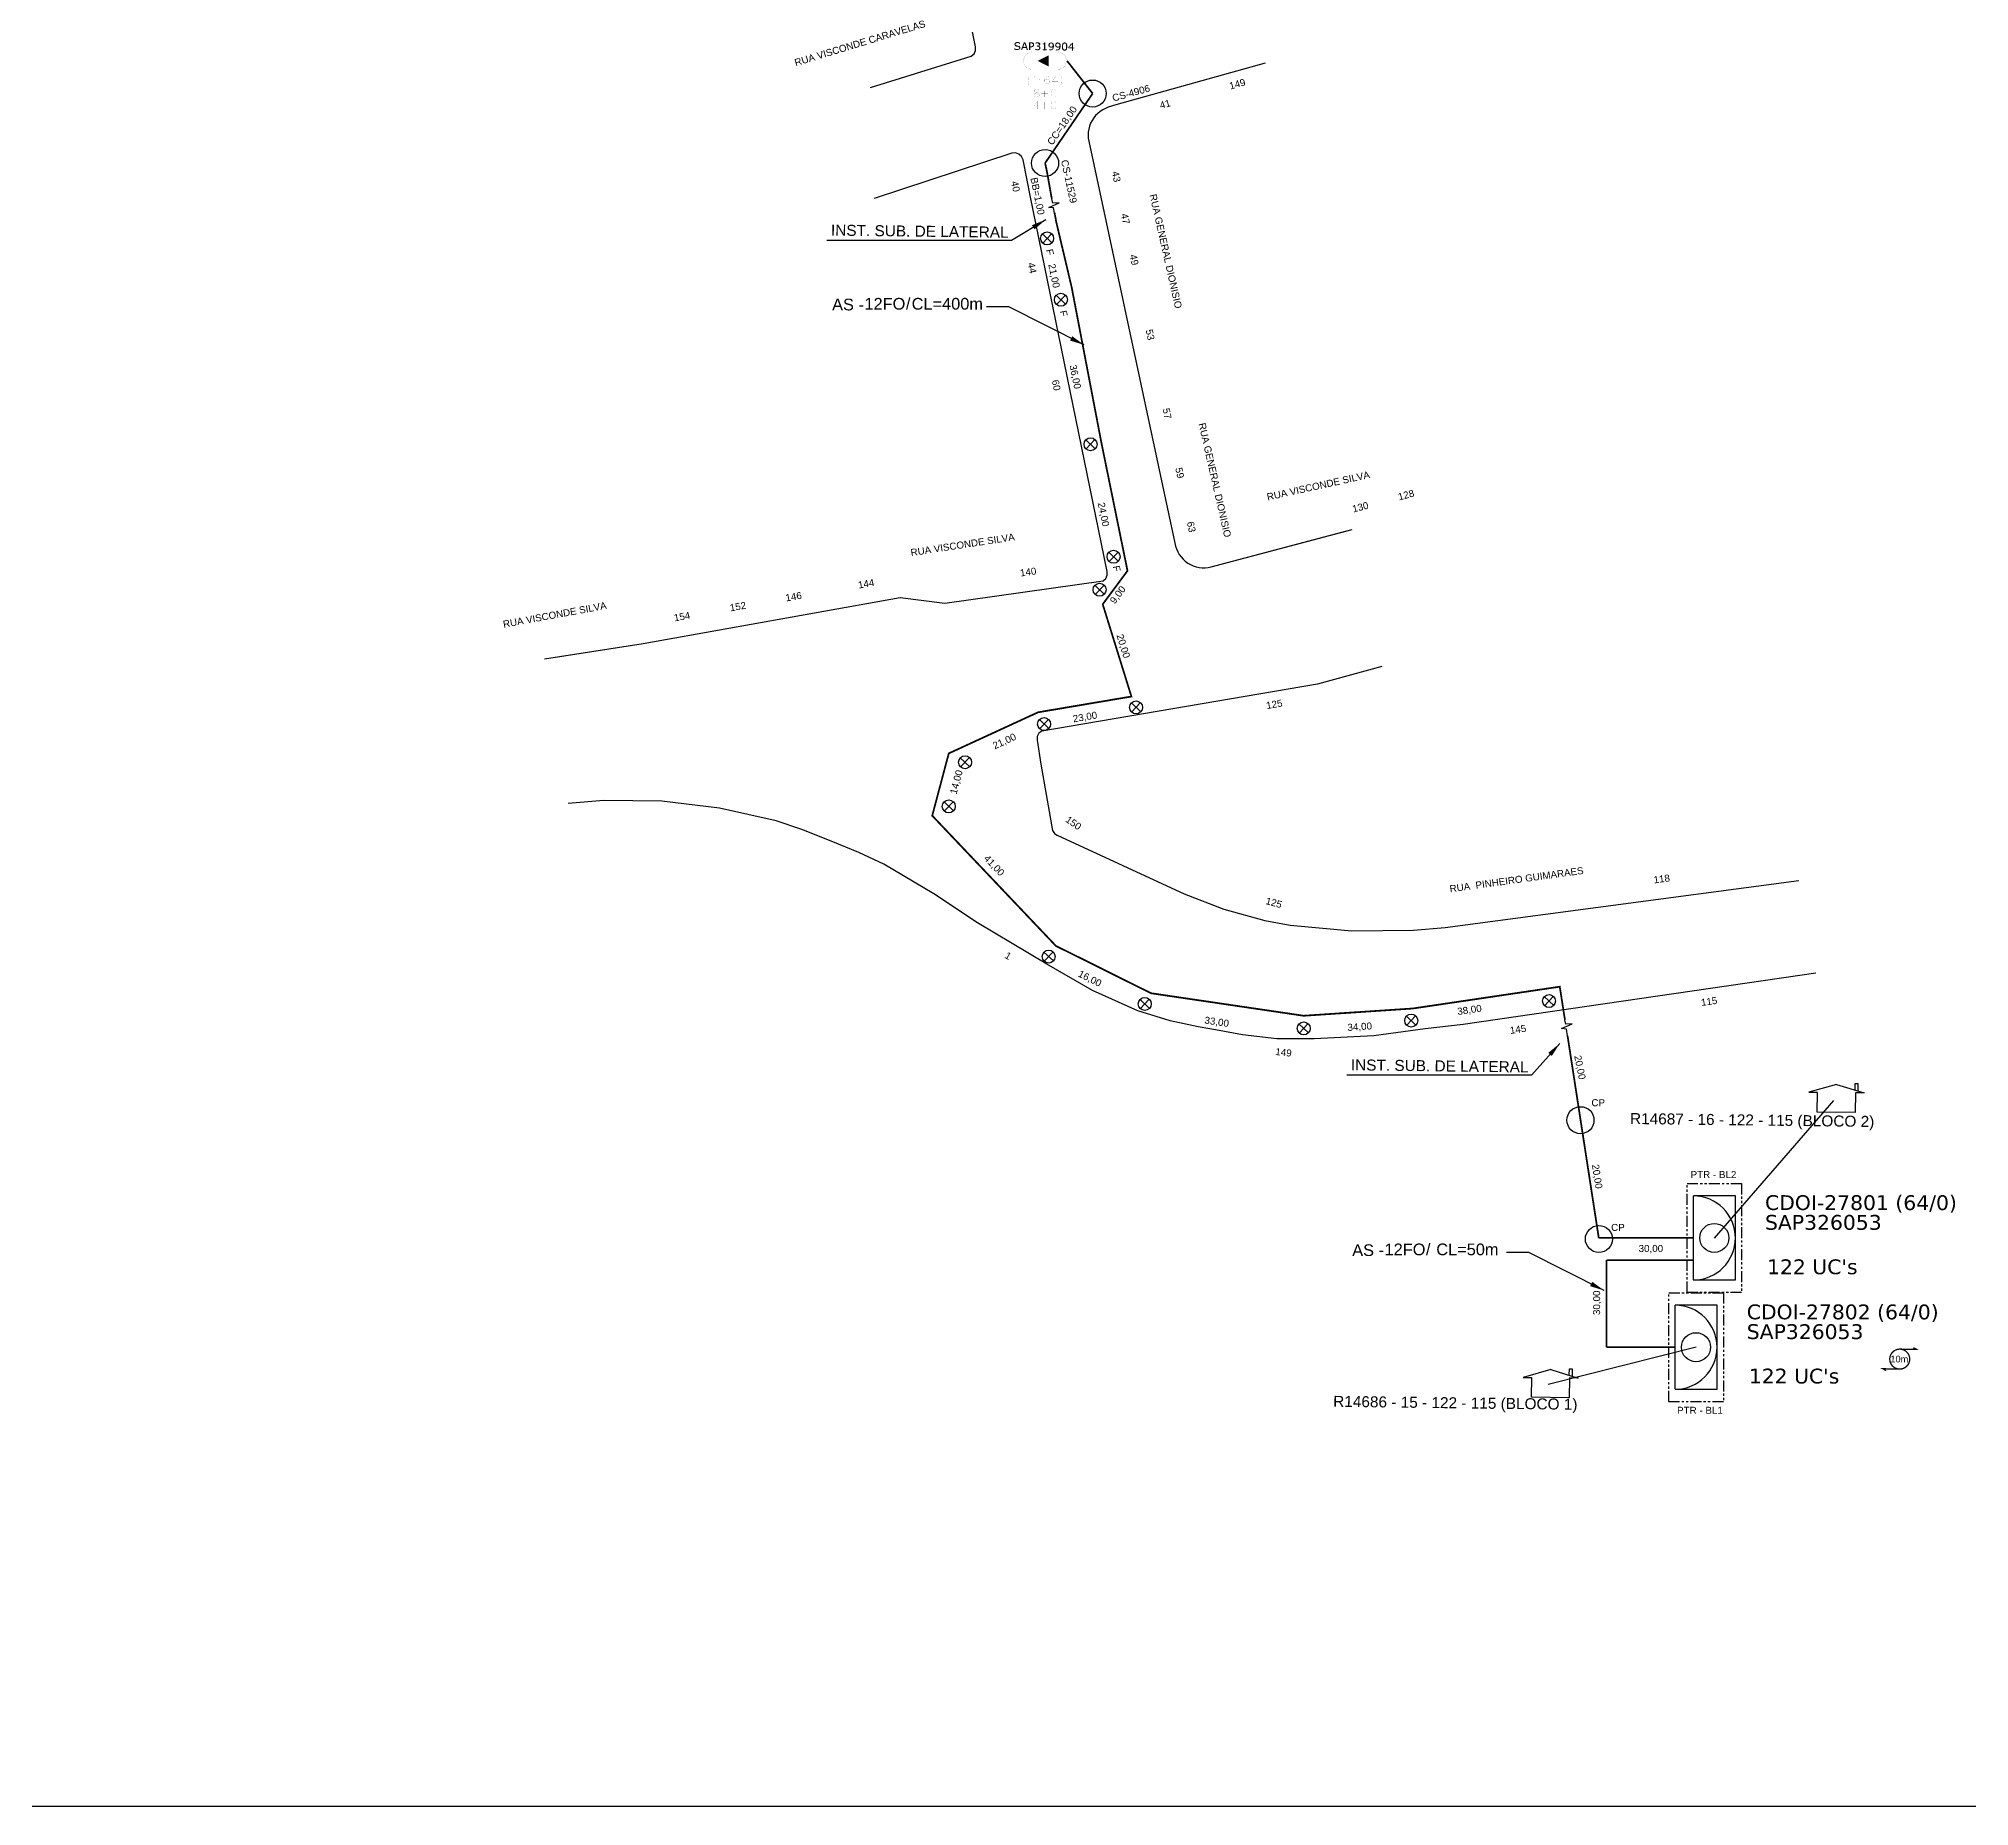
# Model space of a CAD drawing. Header units: millimetres. Extents: x 688550 to 690417, y 7458888 to 7459543.
# Drawn here: x 689909.1 to 690239.3, y 7458888 to 7459190.4 of the extents above; entities that cross this region are included whole.
import ezdxf
from ezdxf.enums import TextEntityAlignment as Align

# ---------------------------------------------------------------- set-up
doc = ezdxf.new("R2010")
doc.units = ezdxf.units.MM
doc.header["$LTSCALE"] = 3
doc.header["$MEASUREMENT"] = 0
doc.linetypes.add('DASHED', pattern=[0.75, 0.5, -0.25])
doc.linetypes.add('PHANTOM2', pattern=[1.25, 0.625, -0.125, 0.125, -0.125, 0.125, -0.125])
for name, color, linetype in [('ALINHAMENTO PREDIAL', 120, 'Continuous'), ('CAIXAS SUB.', 7, 'Continuous'), ('CDO_INTERIOR', 1, 'Continuous'), ('H', 7, 'Continuous'), ('label_cabos', 7, 'Continuous'), ('LAYOUT', 7, 'Continuous'), ('linha de chamada', 5, 'Continuous'), ('METRAGEM', 7, 'Continuous'), ('NOME LOGRADOURO', 252, 'Continuous'), ('NUMERAÇÃO', 7, 'Continuous'), ('P', 7, 'Continuous'), ('SURVEYS', 7, 'Continuous'), ('SURVEYS_LEGENDAS', 7, 'Continuous')]:
    doc.layers.add(name, color=color, linetype=linetype)
doc.styles.add('ARIAL', font='arial.ttf')
doc.styles.add('siredit', font='verdana.ttf')
doc.styles.get("Standard").update_dxf_attribs({"font": 'arial.ttf'})
doc.styles.add('Style-font000', font='font000.shx')
doc.linetypes.add('FENCELINE1', pattern='A,0.25,-0.1,[133,ltypeshp.shx,S=0.1,R=0,X=-0.1,Y=0],-0.1,1', length=1.45)
doc.dimstyles.new('ISO-25', dxfattribs={"dimtxt": 2.5, "dimasz": 2.5, "dimexe": 1.25, "dimexo": 0.625, "dimtad": 1, "dimtxsty": 'Standard', "dimcen": 2.5, "dimadec": 0, "dimazin": 0, "dimtfac": 1, "dimtmove": 0, "dimatfit": 3, "dimfxl": 0, "dimarcsym": 0})

# ---------------------------------------------------------------- blocks, each defined once
blk = doc.blocks.new('LVLV')
for p, q in [((0, 0.0000254), (-0.0000251, 0.000018)), ((-0.0000251, 0.000018), (-0.0000173, 0.000018)), ((-0.0000172, 0), (-0.0000172, 0.0000179)), ((0, 0.0000254), (0.0000251, 0.000018)), ((0.0000169, 0.0000264), (0.0000195, 0.0000264)), ((0.0000169, 0.0000205), (0.0000169, 0.0000264)), ((0.0000251, 0.000018), (0.0000172, 0.000018)), ((0.0000172, 0.000018), (0.0000172, 0)), ((0.0000195, 0.0000264), (0.0000195, 0.0000198)), ((0.0000172, 0), (-0.0000172, 0))]:
    blk.add_line(p, q)
blk = doc.blocks.new('CDO_INTERIOR')
at = {"layer": 'CDO_INTERIOR'}
for p, q in [((4.25, 4.25), (0, 4.25)), ((4.25, -4.25), (4.25, 4.25)), ((0, -4.25), (4.25, -4.25))]:
    blk.add_line(p, q, dxfattribs=at)
blk.add_lwpolyline([(0, -4.25), (0, 4.25)], dxfattribs=at)
blk.add_circle((2.12, 0), 1.47, dxfattribs=at)
blk.add_arc((0, 0), 4.25, 269.9724, 89.9724, dxfattribs=at)
at = {"layer": 'CDO_INTERIOR', "flags": 1}
for tag, height, style, p in [('ID', 1.5, 'siredit', (0.01, 13.99)), ('FIBRAS_FUSIONADAS', 1.5, 'Style-font000', (0, 9.49)), ('FIBRAS_RESERVA', 1.5, 'Style-font000', (0, 6.99)), ('COORY', 1, 'siredit', (0, 0)), ('COORX', 1, 'siredit', (0, 0)), ('RUA', 1.3, 'siredit', (27.61, -10.84)), ('NUMERO_PORTO', 1.3, 'siredit', (27.61, -12.84)), ('ID_SURVEY', 1.3, 'siredit', (27.61, -14.84)), ('HANDLES_DERIVADOS', 1.3, 'siredit', (27.62, -16.83))]:
    blk.add_attdef(tag, text='', height=height, rotation=359.9724, dxfattribs=dict(at, style=style)).set_placement(p, align=Align.MIDDLE_LEFT)
at = {"layer": 'CDO_INTERIOR', "style": 'siredit'}
for tag, height, p in [('CDO', 1.5, (7.25, 3.58)), ('SPLITER_32_1', 1.3, (27.46, 3.57)), ('TIPO_CDO', 1.5, (7.25, 1.58)), ('SPLITER_32_2', 1.3, (27.46, 1.57)), ('NºRAISER', 1, (7.25, -0.42)), ('SPLITER_32_3', 1.3, (27.46, -0.43)), ('NºPP', 1, (7.25, -2.42)), ('SPLITER_4/8_1', 1.3, (27.46, -2.43)), ('SPLITER_32_4', 1, (7.25, -4.42)), ('Nº_UCs', 1.5, (7.46, -2.91)), ('SPLITER_4/8_2', 1.3, (27.46, -4.43)), ('SPLITER_4/8_3', 1.3, (27.46, -6.43)), ('SPLITER_4/8_4', 1.3, (27.46, -8.43))]:
    blk.add_attdef(tag, text='', height=height, rotation=359.9724, dxfattribs=at).set_placement(p, align=Align.MIDDLE_LEFT)
blk = doc.blocks.new('A$C6FB0096B')
at = {"layer": 'LAYOUT', "color": 1, "const_width": 0.2}
blk.add_lwpolyline([(0, 1.51, 1.000012), (0, -1.51, 0.999978)], format="xyb", close=True, dxfattribs=at)
for points in [[(0, 1.51), (2.52, 1.51), (2.02, 1.77)], [(0, -1.51), (-2.52, -1.51), (-2.02, -1.77)]]:
    blk.add_lwpolyline(points, dxfattribs=at)
at = {"layer": 'LAYOUT', "color": 1}
blk.add_text('10m', height=1, dxfattribs=at).set_placement((-0.06, 0), align=Align.MIDDLE_CENTER)
blk = doc.blocks.new('folga')
at = {"layer": 'LAYOUT', "linetype": 'Continuous'}
blk.add_blockref('A$C6FB0096B', (0, 0), dxfattribs=at)

msp = doc.modelspace()

# ---------------------------------------------------------------- hatches: boundary and pattern name
at = {"layer": 'H', "linetype": 'Continuous'}
for color, points in [(7, [(690076.38, 7459188.42), (690076.26, 7459188.45), (690076.14, 7459188.48), (690076.03, 7459188.51), (690075.97, 7459188.54), (690075.97, 7459188.74), (690076.03, 7459188.71), (690076.14, 7459188.65), (690076.29, 7459188.59), (690076.41, 7459188.57), (690076.53, 7459188.57), (690076.68, 7459188.59), (690076.77, 7459188.65), (690076.8, 7459188.74), (690076.8, 7459188.83), (690076.8, 7459188.89), (690076.68, 7459188.98), (690076.53, 7459189.01), (690076.38, 7459189.04), (690076.23, 7459189.07), (690076.11, 7459189.13), (690076.03, 7459189.22), (690076, 7459189.34), (690076, 7459189.48), (690076.06, 7459189.63), (690076.14, 7459189.69), (690076.2, 7459189.72), (690076.38, 7459189.78), (690076.56, 7459189.78), (690076.68, 7459189.75), (690076.8, 7459189.75), (690076.88, 7459189.72), (690076.94, 7459189.48), (690076.8, 7459189.57), (690076.68, 7459189.6), (690076.53, 7459189.63), (690076.47, 7459189.63), (690076.41, 7459189.63), (690076.29, 7459189.6), (690076.2, 7459189.54), (690076.17, 7459189.48), (690076.17, 7459189.4), (690076.2, 7459189.31), (690076.29, 7459189.25), (690076.47, 7459189.19), (690076.65, 7459189.16), (690076.77, 7459189.13), (690076.88, 7459189.07), (690076.94, 7459189.01), (690076.97, 7459188.89), (690076.97, 7459188.77), (690076.97, 7459188.71), (690076.88, 7459188.57), (690076.74, 7459188.48), (690076.53, 7459188.42), (690076.38, 7459188.42)]), (7, [(690078.1, 7459188.42), (690077.98, 7459188.8), (690077.92, 7459188.95), (690077.71, 7459189.6), (690077.48, 7459188.95), (690077.92, 7459188.95), (690077.98, 7459188.8), (690077.42, 7459188.8), (690077.27, 7459188.45), (690077.12, 7459188.45), (690077.6, 7459189.75), (690077.83, 7459189.75), (690078.31, 7459188.42), (690078.1, 7459188.42)]), (7, [(690078.49, 7459188.42), (690078.52, 7459189.75), (690078.87, 7459189.75), (690079.02, 7459189.72), (690079.2, 7459189.66), (690079.29, 7459189.57), (690079.34, 7459189.4), (690079.34, 7459189.34), (690079.34, 7459189.22), (690079.32, 7459189.13), (690079.26, 7459189.07), (690079.2, 7459189.01), (690079.11, 7459188.95), (690078.9, 7459188.92), (690078.84, 7459188.92), (690078.66, 7459188.92), (690078.66, 7459189.07), (690078.81, 7459189.07), (690078.96, 7459189.07), (690079.08, 7459189.13), (690079.17, 7459189.42), (690078.9, 7459189.6), (690078.66, 7459189.6), (690078.66, 7459189.07), (690078.66, 7459188.92), (690078.66, 7459188.42), (690078.49, 7459188.42)]), (7, [(690079.88, 7459188.39), (690079.79, 7459188.42), (690079.67, 7459188.42), (690079.58, 7459188.45), (690079.55, 7459188.65), (690079.7, 7459188.59), (690079.88, 7459188.54), (690079.97, 7459188.54), (690080.03, 7459188.54), (690080.15, 7459188.59), (690080.23, 7459188.77), (690080.23, 7459188.86), (690080.23, 7459188.89), (690080.03, 7459189.04), (690079.97, 7459189.04), (690079.85, 7459189.04), (690079.85, 7459189.19), (690080, 7459189.19), (690080.08, 7459189.22), (690080.2, 7459189.37), (690079.94, 7459189.6), (690079.85, 7459189.6), (690079.64, 7459189.51), (690079.61, 7459189.66), (690079.7, 7459189.72), (690079.91, 7459189.75), (690080.03, 7459189.75), (690080.08, 7459189.75), (690080.23, 7459189.69), (690080.35, 7459189.6), (690080.38, 7459189.48), (690080.38, 7459189.37), (690080.35, 7459189.28), (690080.17, 7459189.16), (690080.41, 7459188.92), (690080.41, 7459188.83), (690080.41, 7459188.74), (690080.38, 7459188.68), (690080.32, 7459188.54), (690080.17, 7459188.42), (690080, 7459188.39), (690079.88, 7459188.39)]), (7, [(690081.51, 7459188.39), (690080.8, 7459188.42), (690080.8, 7459188.54), (690081.06, 7459188.54), (690081.06, 7459189.42), (690080.8, 7459189.42), (690080.8, 7459189.54), (690080.89, 7459189.54), (690081.24, 7459189.72), (690081.24, 7459188.54), (690081.51, 7459188.54), (690081.51, 7459188.39)]), (7, [(690082.07, 7459188.36), (690081.92, 7459188.57), (690082.22, 7459188.54), (690082.37, 7459188.57), (690082.43, 7459188.62), (690082.46, 7459188.68), (690082.52, 7459188.86), (690082.54, 7459188.95), (690082.52, 7459189.07), (690082.54, 7459189.22), (690082.54, 7459189.34), (690082.46, 7459189.48), (690082.43, 7459189.54), (690082.19, 7459189.6), (690082.1, 7459189.54), (690081.98, 7459189.37), (690081.98, 7459189.25), (690081.98, 7459189.19), (690082.04, 7459189.07), (690082.19, 7459189.01), (690082.25, 7459189.01), (690082.31, 7459189.01), (690082.37, 7459189.01), (690082.52, 7459189.07), (690082.54, 7459188.95), (690082.43, 7459188.89), (690082.28, 7459188.86), (690082.19, 7459188.86), (690082.13, 7459188.86), (690081.98, 7459188.92), (690081.86, 7459189.04), (690081.83, 7459189.13), (690081.8, 7459189.22), (690081.8, 7459189.37), (690081.86, 7459189.54), (690081.92, 7459189.6), (690082.01, 7459189.66), (690082.16, 7459189.72), (690082.31, 7459189.72), (690082.4, 7459189.72), (690082.54, 7459189.63), (690082.66, 7459189.48), (690082.72, 7459189.37), (690082.72, 7459189.22), (690082.72, 7459189.04), (690082.69, 7459188.89), (690082.66, 7459188.74), (690082.6, 7459188.62), (690082.52, 7459188.54), (690082.43, 7459188.45), (690082.37, 7459188.42), (690082.31, 7459188.39), (690082.16, 7459188.36), (690082.07, 7459188.36)]), (7, [(690083.23, 7459188.36), (690083.14, 7459188.36), (690083.05, 7459188.54), (690083.35, 7459188.51), (690083.49, 7459188.57), (690083.55, 7459188.62), (690083.61, 7459188.68), (690083.67, 7459188.83), (690083.7, 7459188.95), (690083.64, 7459189.04), (690083.7, 7459189.22), (690083.67, 7459189.34), (690083.64, 7459189.42), (690083.61, 7459189.48), (690083.35, 7459189.57), (690083.23, 7459189.54), (690083.17, 7459189.45), (690083.11, 7459189.34), (690083.11, 7459189.25), (690083.14, 7459189.16), (690083.2, 7459189.07), (690083.26, 7459189.04), (690083.35, 7459189.01), (690083.4, 7459189.01), (690083.46, 7459189.01), (690083.52, 7459189.01), (690083.64, 7459189.04), (690083.7, 7459188.95), (690083.55, 7459188.89), (690083.4, 7459188.86), (690083.35, 7459188.86), (690083.26, 7459188.86), (690083.14, 7459188.92), (690083.02, 7459189.04), (690082.96, 7459189.22), (690082.96, 7459189.37), (690083.02, 7459189.54), (690083.08, 7459189.6), (690083.14, 7459189.66), (690083.32, 7459189.72), (690083.46, 7459189.72), (690083.55, 7459189.72), (690083.61, 7459189.66), (690083.7, 7459189.63), (690083.76, 7459189.57), (690083.82, 7459189.45), (690083.85, 7459189.34), (690083.88, 7459189.19), (690083.88, 7459189.01), (690083.85, 7459188.86), (690083.82, 7459188.8), (690083.82, 7459188.71), (690083.76, 7459188.59), (690083.67, 7459188.51), (690083.55, 7459188.45), (690083.49, 7459188.42), (690083.46, 7459188.39), (690083.32, 7459188.36), (690083.23, 7459188.36)]), (7, [(690084.44, 7459188.33), (690084.26, 7459188.42), (690084.2, 7459188.51), (690084.15, 7459188.59), (690084.12, 7459188.86), (690084.12, 7459189.04), (690084.12, 7459189.19), (690084.18, 7459189.45), (690084.29, 7459189.63), (690084.44, 7459189.72), (690084.56, 7459189.72), (690084.62, 7459189.57), (690084.53, 7459189.57), (690084.44, 7459189.54), (690084.35, 7459189.45), (690084.29, 7459189.31), (690084.29, 7459189.19), (690084.29, 7459189.1), (690084.29, 7459188.83), (690084.32, 7459188.68), (690084.38, 7459188.54), (690084.44, 7459188.51), (690084.53, 7459188.48), (690084.59, 7459188.48), (690084.68, 7459188.51), (690084.77, 7459188.59), (690084.83, 7459188.74), (690084.83, 7459188.83), (690084.83, 7459188.95), (690084.83, 7459189.01), (690084.83, 7459189.1), (690084.83, 7459189.22), (690084.83, 7459189.31), (690084.8, 7459189.4), (690084.74, 7459189.51), (690084.68, 7459189.54), (690084.62, 7459189.57), (690084.56, 7459189.72), (690084.68, 7459189.72), (690084.86, 7459189.63), (690084.92, 7459189.54), (690084.98, 7459189.45), (690085.03, 7459189.19), (690085.03, 7459189.01), (690085, 7459188.86), (690084.94, 7459188.59), (690084.86, 7459188.42), (690084.68, 7459188.33), (690084.44, 7459188.33)]), (256, [(690085.83, 7459188.36), (690085.83, 7459188.71), (690085.21, 7459188.74), (690085.21, 7459188.92), (690085.33, 7459188.86), (690085.83, 7459188.86), (690085.83, 7459189.45), (690085.33, 7459188.86), (690085.21, 7459188.92), (690085.83, 7459189.66), (690086.01, 7459189.66), (690086.01, 7459188.86), (690086.19, 7459188.86), (690086.19, 7459188.71), (690086.01, 7459188.71), (690086.01, 7459188.36), (690085.83, 7459188.36)]), (7, [(690081.83, 7459185.63), (690079.97, 7459186.58), (690081.83, 7459187.53), (690081.83, 7459185.63)])]:
    msp.add_hatch(color=color, dxfattribs=at).paths.add_polyline_path(points)

# ---------------------------------------------------------------- linework, layer by layer
msp.add_lwpolyline([(689490.27, 7459543.25), (690416.91, 7459543.25), (690416.91, 7458888.05), (689490.27, 7458888.05)], close=True)
at = {"color": 7, "linetype": 'FENCELINE1', "const_width": 0.3}
for points in [[(690084.98, 7459186.58), (690089.35, 7459181)], [(690089.35, 7459181), (690081.22, 7459169.1), (690081.22, 7459169.1)], [(690081.54, 7459167.63), (690082.36, 7459163.01)], [(690082.83, 7459160.64), (690083.13, 7459159.02), (690085.76, 7459147.87), (690090.84, 7459121.3), (690095.31, 7459099.37), (690091.07, 7459093.65), (690095.98, 7459077.87), (690080.02, 7459075.17), (690064.75, 7459068.14), (690061.92, 7459057.49), (690083.06, 7459035.22), (690099.34, 7459027.12), (690125.43, 7459023.27), (690144.08, 7459024.51), (690169.22, 7459028.24), (690170.1, 7459022.59)], [(690170.55, 7459019.84), (690175.89, 7458985.27)], [(690192.06, 7458985.27), (690175.89, 7458985.27)]]:
    msp.add_lwpolyline(points, dxfattribs=at)
at = {"color": 1, "linetype": 'FENCELINE1', "const_width": 0.3}
for points in [[(690081.22, 7459169.1), (690081.54, 7459167.63)], [(690192.05, 7458981.48), (690177.23, 7458981.48)], [(690177.23, 7458966.58), (690177.23, 7458981.48)], [(690188.93, 7458966.58), (690177.22, 7458966.58)]]:
    msp.add_lwpolyline(points, dxfattribs=at)
at = {"color": 5}
for points in [[(690082.91, 7459160.27), (690082.68, 7459161.43), (690081.85, 7459161.48), (690083.65, 7459162.33), (690082.52, 7459162.23), (690082.36, 7459163.01)], [(690170.55, 7459019.84), (690170.36, 7459021), (690169.53, 7459021.09), (690171.36, 7459021.88), (690170.23, 7459021.81), (690170.1, 7459022.59)]]:
    msp.add_lwpolyline(points, dxfattribs=at)
at = {"color": 1}
for points in [[(690080.77, 7459156.99), (690082.37, 7459155.46)], [(690082.34, 7459157.03), (690080.81, 7459155.42)], [(690083.12, 7459146.5), (690084.72, 7459144.97)], [(690084.68, 7459146.54), (690083.15, 7459144.93)], [(690088.18, 7459121.77), (690089.79, 7459120.25)], [(690089.75, 7459121.81), (690088.22, 7459120.21)], [(690092.13, 7459102.53), (690093.73, 7459101)], [(690093.7, 7459102.57), (690092.17, 7459100.96)], [(690089.73, 7459096.9), (690091.34, 7459095.37)], [(690091.3, 7459096.94), (690089.77, 7459095.34)], [(690095.97, 7459076.78), (690097.57, 7459075.25)], [(690097.53, 7459076.82), (690096, 7459075.21)], [(690080.24, 7459073.92), (690081.84, 7459072.39)], [(690081.8, 7459073.96), (690080.27, 7459072.35)], [(690066.72, 7459067.4), (690068.33, 7459065.87)], [(690068.29, 7459067.44), (690066.76, 7459065.83)], [(690063.95, 7459059.84), (690065.56, 7459058.31)], [(690065.52, 7459059.88), (690063.99, 7459058.27)], [(690081.02, 7459034.17), (690082.63, 7459032.64)], [(690082.59, 7459034.2), (690081.06, 7459032.6)], [(690097.46, 7459026.05), (690099.06, 7459024.52)], [(690099.02, 7459026.09), (690097.49, 7459024.48)], [(690166.57, 7459026.56), (690168.18, 7459025.03)], [(690168.14, 7459026.6), (690166.61, 7459024.99)], [(690124.63, 7459021.88), (690126.24, 7459020.35)], [(690126.2, 7459021.92), (690124.67, 7459020.31)], [(690143.02, 7459023.21), (690144.62, 7459021.68)], [(690144.58, 7459023.25), (690143.06, 7459021.64)]]:
    msp.add_lwpolyline(points, dxfattribs=at)
for centre in [(690081.57, 7459156.22), (690083.92, 7459145.73), (690088.99, 7459121.01), (690092.93, 7459101.77), (690090.54, 7459096.14), (690096.77, 7459076.01), (690081.04, 7459073.16), (690067.53, 7459066.63), (690064.75, 7459059.08), (690081.83, 7459033.4), (690098.26, 7459025.29), (690167.38, 7459025.79), (690125.44, 7459021.11), (690143.82, 7459022.45)]:
    msp.add_circle(centre, 1.11, dxfattribs=at)
at = {"layer": 'ALINHAMENTO PREDIAL'}
for points in [[(690051.38, 7459182.03), (690068.6, 7459187.37), (690069.07, 7459187.78), (690069.33, 7459188.34), (690069.34, 7459188.97), (690064.37, 7459213.92)], [(690118.86, 7459186.19), (690093.3, 7459179.05), (690092.03, 7459178.64), (690091.54, 7459178.45), (690091.08, 7459178.21), (690090.64, 7459177.93), (690090.23, 7459177.6), (690089.86, 7459177.23), (690089.53, 7459176.82), (690089.25, 7459176.38), (690089.01, 7459175.91), (690088.83, 7459175.42), (690088.69, 7459174.92), (690088.61, 7459174.4), (690088.58, 7459173.88), (690088.61, 7459173.36), (690088.69, 7459172.84)], [(690088.69, 7459172.84), (690103.52, 7459103.6), (690103.68, 7459103.1), (690103.89, 7459102.62), (690104.15, 7459102.17), (690104.46, 7459101.74), (690104.81, 7459101.35), (690105.19, 7459101), (690105.62, 7459100.69), (690106.07, 7459100.43), (690106.55, 7459100.21), (690107.04, 7459100.05), (690107.56, 7459099.94), (690108.08, 7459099.88), (690108.6, 7459099.88), (690109.12, 7459099.94), (690109.63, 7459100.04), (690132.83, 7459106.19)], [(690088.69, 7459172.84), (690103.52, 7459103.6), (690103.68, 7459103.1), (690103.89, 7459102.62), (690104.15, 7459102.17), (690104.46, 7459101.74), (690104.81, 7459101.35), (690105.19, 7459101), (690105.62, 7459100.69), (690106.07, 7459100.43), (690106.55, 7459100.21), (690107.04, 7459100.05), (690107.56, 7459099.94), (690108.08, 7459099.88), (690108.6, 7459099.88), (690109.12, 7459099.94), (690109.63, 7459100.04), (690133.7, 7459106.42)], [(690064.09, 7459093.84), (690091.13, 7459097.66), (690091.6, 7459098.07), (690091.86, 7459098.64), (690091.86, 7459099.26), (690078.74, 7459163.26), (690077.46, 7459169.66), (690077.2, 7459170.23), (690076.73, 7459170.65), (690076.14, 7459170.84), (690075.52, 7459170.77), (690051.98, 7459163.02)], [(689995.63, 7459084.29), (690012.51, 7459086.96), (690056.43, 7459094.8), (690064.09, 7459093.84)], [(689997.52, 7459084.59), (690012.51, 7459086.96), (690056.43, 7459094.8), (690064.09, 7459093.84)], [(690138.82, 7459082.98), (690127.79, 7459079.97), (690080.65, 7459071.97), (690080.17, 7459071.58), (690079.88, 7459071.02), (690079.85, 7459070.4)], [(690079.85, 7459070.4), (690080.48, 7459066.28), (690082.49, 7459054.95), (690082.84, 7459054.44), (690083.26, 7459054.15), (690104.98, 7459044.15), (690111.76, 7459041.5), (690118.77, 7459039.57), (690123.12, 7459038.76), (690133.64, 7459037.77), (690144.21, 7459037.89), (690149.62, 7459038.38), (690210.08, 7459046.42)], [(690213.01, 7459030.57), (690152.72, 7459021.75), (690146.21, 7459021.04), (690137.42, 7459019.83), (690127.24, 7459019.31), (690120.86, 7459019.31), (690115, 7459020), (690110.34, 7459020.87), (690107.41, 7459021.38), (690102.58, 7459022.42), (690097.06, 7459024.14), (690089.3, 7459027.59), (690081.54, 7459032.08), (690069.64, 7459039.15), (690062.2, 7459044.12), (690053.67, 7459049.21), (690049.37, 7459051.2), (690044.64, 7459053.12), (690039.61, 7459055.1), (690035.26, 7459056.58), (690025.57, 7459058.79), (690015.71, 7459059.97), (690005.78, 7459060.11), (689999.65, 7459059.56)]]:
    msp.add_lwpolyline(points, dxfattribs=at)
at = {"layer": 'CAIXAS SUB.', "color": 5}
for centre in [(690089.35, 7459181), (690081.22, 7459169.1), (690172.76, 7459005.41), (690175.91, 7458985.09)]:
    msp.add_circle(centre, 2.31, dxfattribs=at)
at = {"layer": 'label_cabos', "color": 4, "linetype": 'Continuous'}
for p, q in [((690195.65, 7458985.26), (690216.08, 7459008.79)), ((690192.52, 7458966.57), (690167.21, 7458960.23))]:
    msp.add_line(p, q, dxfattribs=at)
at = {"layer": 'label_cabos', "linetype": 'PHANTOM2'}
for points in [[(690190.98, 7458994.6), (690200.31, 7458994.6), (690200.31, 7458975.92), (690190.98, 7458975.92)], [(690187.86, 7458975.91), (690197.19, 7458975.91), (690197.19, 7458957.24), (690187.86, 7458957.24)]]:
    msp.add_lwpolyline(points, close=True, dxfattribs=at)
at = {"layer": 'P', "color": 7, "const_width": 0.0185}
for points in [[(690076.97, 7459188.83), (690076.94, 7459189.01), (690076.77, 7459189.16), (690076.56, 7459189.19), (690076.38, 7459189.22), (690076.23, 7459189.28), (690076.14, 7459189.4), (690076.2, 7459189.54), (690076.41, 7459189.63), (690076.53, 7459189.63), (690076.65, 7459189.63), (690076.77, 7459189.57), (690076.91, 7459189.48), (690076.94, 7459189.69), (690076.8, 7459189.75), (690076.68, 7459189.78), (690076.53, 7459189.78), (690076.35, 7459189.78), (690076.17, 7459189.75), (690076.06, 7459189.63), (690075.97, 7459189.51), (690075.97, 7459189.34), (690076.03, 7459189.25), (690076.11, 7459189.13), (690076.23, 7459189.07), (690076.35, 7459189.04), (690076.47, 7459189.04), (690076.62, 7459189.01), (690076.74, 7459188.92), (690076.8, 7459188.8), (690076.74, 7459188.68), (690076.53, 7459188.59), (690076.38, 7459188.59), (690076.26, 7459188.59), (690076.14, 7459188.65), (690076.03, 7459188.71), (690075.97, 7459188.54), (690076.14, 7459188.48), (690076.38, 7459188.45), (690076.5, 7459188.45), (690076.68, 7459188.48), (690076.8, 7459188.54), (690076.91, 7459188.62), (690076.97, 7459188.8), (690076.97, 7459188.83), (690076.97, 7459188.83)], [(690078.28, 7459188.45), (690077.83, 7459189.75), (690077.6, 7459189.75), (690077.09, 7459188.45), (690077.27, 7459188.45), (690077.42, 7459188.8), (690077.98, 7459188.8), (690078.1, 7459188.45), (690078.28, 7459188.45), (690078.28, 7459188.45)], [(690077.92, 7459188.95), (690077.45, 7459188.95), (690077.69, 7459189.6), (690077.92, 7459188.95), (690077.92, 7459188.95)], [(690079.34, 7459189.34), (690079.32, 7459189.48), (690079.23, 7459189.63), (690079.08, 7459189.72), (690078.9, 7459189.75), (690078.49, 7459189.75), (690078.49, 7459188.45), (690078.66, 7459188.45), (690078.66, 7459188.92), (690078.84, 7459188.92), (690079.02, 7459188.95), (690079.2, 7459189.01), (690079.29, 7459189.16), (690079.34, 7459189.31), (690079.34, 7459189.34), (690079.34, 7459189.34)], [(690079.17, 7459189.34), (690079.14, 7459189.22), (690079.02, 7459189.1), (690078.87, 7459189.07), (690078.66, 7459189.07), (690078.66, 7459189.6), (690078.84, 7459189.6), (690078.99, 7459189.57), (690079.11, 7459189.51), (690079.17, 7459189.37), (690079.17, 7459189.34), (690079.17, 7459189.34)], [(690080.32, 7459189.04), (690080.2, 7459189.13), (690080.26, 7459189.22), (690080.38, 7459189.4), (690080.38, 7459189.54), (690080.29, 7459189.66), (690080.17, 7459189.72), (690080, 7459189.75), (690079.82, 7459189.75), (690079.61, 7459189.69), (690079.58, 7459189.51), (690079.73, 7459189.57), (690079.91, 7459189.6), (690080.03, 7459189.6), (690080.15, 7459189.54), (690080.2, 7459189.45), (690080.17, 7459189.28), (690079.97, 7459189.22), (690079.85, 7459189.22), (690079.85, 7459189.07), (690080.03, 7459189.07), (690080.15, 7459189.01), (690080.2, 7459188.92), (690080.23, 7459188.77), (690080.17, 7459188.62), (690080.06, 7459188.57), (690079.94, 7459188.54), (690079.79, 7459188.57), (690079.58, 7459188.65), (690079.55, 7459188.48), (690079.67, 7459188.45), (690079.88, 7459188.39), (690080.08, 7459188.42), (690080.23, 7459188.48), (690080.35, 7459188.59), (690080.41, 7459188.77), (690080.38, 7459188.92), (690080.32, 7459189.04), (690080.32, 7459189.04), (690080.32, 7459189.04)], [(690081.48, 7459188.42), (690081.51, 7459188.54), (690081.21, 7459188.54), (690081.24, 7459189.72), (690081.09, 7459189.72), (690081.03, 7459189.6), (690080.89, 7459189.54), (690080.8, 7459189.42), (690081.06, 7459189.42), (690081.06, 7459188.54), (690080.8, 7459188.54), (690080.8, 7459188.42), (690081.48, 7459188.42), (690081.48, 7459188.42)], [(690082.72, 7459189.13), (690082.69, 7459189.37), (690082.66, 7459189.48), (690082.57, 7459189.63), (690082.46, 7459189.69), (690082.31, 7459189.75), (690082.16, 7459189.75), (690081.98, 7459189.69), (690081.86, 7459189.54), (690081.8, 7459189.4), (690081.8, 7459189.25), (690081.83, 7459189.1), (690081.89, 7459188.98), (690082.04, 7459188.89), (690082.19, 7459188.86), (690082.34, 7459188.89), (690082.49, 7459188.95), (690082.46, 7459188.71), (690082.34, 7459188.59), (690082.19, 7459188.54), (690082.07, 7459188.54), (690081.92, 7459188.57), (690081.92, 7459188.39), (690082.04, 7459188.39), (690082.28, 7459188.42), (690082.43, 7459188.45), (690082.52, 7459188.54), (690082.6, 7459188.62), (690082.66, 7459188.74), (690082.69, 7459188.89), (690082.72, 7459189.04), (690082.72, 7459189.13), (690082.72, 7459189.13)], [(690082.54, 7459189.16), (690082.43, 7459189.04), (690082.31, 7459189.01), (690082.16, 7459189.04), (690082.04, 7459189.1), (690081.98, 7459189.25), (690081.98, 7459189.37), (690082.04, 7459189.51), (690082.19, 7459189.6), (690082.34, 7459189.57), (690082.43, 7459189.51), (690082.52, 7459189.4), (690082.54, 7459189.25), (690082.54, 7459189.16), (690082.54, 7459189.16)], [(690083.85, 7459189.13), (690083.85, 7459189.37), (690083.82, 7459189.48), (690083.7, 7459189.6), (690083.61, 7459189.69), (690083.43, 7459189.72), (690083.29, 7459189.72), (690083.14, 7459189.66), (690083.02, 7459189.54), (690082.93, 7459189.4), (690082.93, 7459189.22), (690082.96, 7459189.07), (690083.05, 7459188.98), (690083.2, 7459188.89), (690083.32, 7459188.86), (690083.49, 7459188.86), (690083.64, 7459188.92), (690083.61, 7459188.68), (690083.49, 7459188.57), (690083.35, 7459188.51), (690083.23, 7459188.51), (690083.08, 7459188.54), (690083.05, 7459188.39), (690083.2, 7459188.36), (690083.43, 7459188.39), (690083.55, 7459188.45), (690083.67, 7459188.54), (690083.73, 7459188.62), (690083.79, 7459188.74), (690083.85, 7459188.89), (690083.85, 7459189.04), (690083.85, 7459189.13), (690083.85, 7459189.13)], [(690083.67, 7459189.16), (690083.58, 7459189.04), (690083.43, 7459189.01), (690083.32, 7459189.01), (690083.23, 7459189.07), (690083.14, 7459189.16), (690083.11, 7459189.28), (690083.17, 7459189.45), (690083.32, 7459189.57), (690083.46, 7459189.57), (690083.58, 7459189.51), (690083.67, 7459189.4), (690083.67, 7459189.22), (690083.67, 7459189.16), (690083.67, 7459189.16)], [(690085, 7459189.04), (690085, 7459189.19), (690084.94, 7459189.45), (690084.86, 7459189.63), (690084.68, 7459189.72), (690084.44, 7459189.72), (690084.26, 7459189.63), (690084.18, 7459189.48), (690084.12, 7459189.22), (690084.12, 7459189.04), (690084.09, 7459188.86), (690084.15, 7459188.59), (690084.26, 7459188.45), (690084.44, 7459188.36), (690084.56, 7459188.36), (690084.83, 7459188.42), (690084.94, 7459188.59), (690085, 7459188.86), (690085, 7459189.04), (690085, 7459189.04)], [(690084.77, 7459188.62), (690084.68, 7459188.54), (690084.56, 7459188.51), (690084.41, 7459188.54), (690084.32, 7459188.65), (690084.29, 7459188.77), (690084.29, 7459188.98), (690084.29, 7459189.1), (690084.29, 7459189.28), (690084.32, 7459189.4), (690084.38, 7459189.51), (690084.53, 7459189.57), (690084.68, 7459189.54), (690084.77, 7459189.45), (690084.83, 7459189.31), (690084.83, 7459189.1), (690084.83, 7459188.95), (690084.83, 7459188.8), (690084.8, 7459188.65), (690084.77, 7459188.62), (690084.77, 7459188.62)], [(690077.45, 7459184.71), (690077.45, 7459188.48)], [(690079.02, 7459188.15), (690077.89, 7459187.68), (690077.45, 7459186.58), (690077.89, 7459185.48), (690079.02, 7459185.01)], [(690079.97, 7459186.58), (690078.93, 7459186.58)], [(690079.02, 7459188.15), (690083.4, 7459188.15)], [(690081.83, 7459185.63), (690081.83, 7459187.53), (690079.97, 7459186.58), (690081.83, 7459185.63), (690081.83, 7459185.63)], [(690081.74, 7459187.2), (690083.08, 7459187.2)], [(690081.74, 7459185.87), (690083.08, 7459185.87)], [(690083.4, 7459185.01), (690084.5, 7459185.48), (690084.98, 7459186.58), (690084.5, 7459187.68), (690083.4, 7459188.15)], [(690078.69, 7459184.24), (690078.63, 7459184.06), (690078.46, 7459183.91), (690078.4, 7459183.68), (690078.31, 7459183.38), (690078.31, 7459183.05), (690078.4, 7459182.73), (690078.46, 7459182.49), (690078.63, 7459182.34), (690078.69, 7459182.19)], [(690083.4, 7459185.01), (690079.02, 7459185.01)], [(690079.17, 7459183.76), (690079.32, 7459183.76), (690079.49, 7459184), (690079.49, 7459182.67)], [(690080.26, 7459183.53), (690080.26, 7459183.38), (690080.26, 7459183.53)], [(690081.92, 7459183.76), (690081.83, 7459183.91), (690081.69, 7459184), (690081.54, 7459184), (690081.36, 7459183.91), (690081.21, 7459183.76), (690081.12, 7459183.38), (690081.12, 7459183.05), (690081.21, 7459182.82), (690081.36, 7459182.73), (690081.54, 7459182.67), (690081.74, 7459182.73), (690081.92, 7459182.82), (690081.98, 7459183.05), (690081.92, 7459183.29), (690081.74, 7459183.38), (690081.6, 7459183.44), (690081.36, 7459183.38), (690081.21, 7459183.29), (690081.12, 7459183.05)], [(690083.08, 7459182.67), (690083.08, 7459184), (690082.4, 7459183.05), (690083.4, 7459183.05)], [(690083.73, 7459184.24), (690083.79, 7459184.06), (690083.94, 7459183.91), (690084.03, 7459183.68), (690084.12, 7459183.38), (690084.12, 7459183.05), (690084.03, 7459182.73), (690083.94, 7459182.49), (690083.79, 7459182.34), (690083.73, 7459182.19)]]:
    msp.add_lwpolyline(points, dxfattribs=at)
at = {"layer": 'P', "const_width": 0.0185}
for points in [[(690086.19, 7459188.74), (690086.19, 7459188.86), (690085.98, 7459188.86), (690086.01, 7459189.66), (690085.83, 7459189.69), (690085.18, 7459188.95), (690085.18, 7459188.74), (690085.83, 7459188.74), (690085.81, 7459188.36), (690085.98, 7459188.36), (690085.98, 7459188.74), (690086.19, 7459188.74), (690086.19, 7459188.74)], [(690085.83, 7459188.86), (690085.3, 7459188.89), (690085.83, 7459189.45), (690085.83, 7459188.86), (690085.83, 7459188.86)], [(690079.97, 7459178.34), (690079.97, 7459179.68), (690079.32, 7459178.82), (690080.26, 7459178.82)], [(690079.64, 7459181.72), (690079.4, 7459181.63), (690079.4, 7459181.48), (690079.4, 7459181.34), (690079.55, 7459181.16), (690079.79, 7459181.1), (690080.03, 7459181.01), (690080.2, 7459180.77), (690080.2, 7459180.62), (690080.11, 7459180.48), (690079.88, 7459180.39), (690079.64, 7459180.39), (690079.4, 7459180.39), (690079.32, 7459180.62), (690079.32, 7459180.77), (690079.4, 7459180.95), (690079.73, 7459181.1), (690079.97, 7459181.16), (690080.11, 7459181.34), (690080.11, 7459181.48), (690080.03, 7459181.63), (690079.88, 7459181.72), (690079.64, 7459181.72)], [(690080.59, 7459180.95), (690081.69, 7459180.95)], [(690080.59, 7459178.96), (690081.69, 7459178.96)], [(690081.12, 7459181.48), (690081.12, 7459180.39)], [(690081.12, 7459179.53), (690081.12, 7459178.34)], [(690082.63, 7459181.72), (690082.4, 7459181.63), (690082.31, 7459181.39), (690082.22, 7459181.1), (690082.22, 7459180.95), (690082.31, 7459180.62), (690082.4, 7459180.39), (690082.63, 7459180.39), (690082.93, 7459180.39), (690083.08, 7459180.62), (690083.08, 7459180.95), (690083.08, 7459181.1), (690083.08, 7459181.39), (690082.93, 7459181.63), (690082.69, 7459181.72)], [(690082.63, 7459179.68), (690082.4, 7459179.68), (690082.31, 7459179.44), (690082.22, 7459179.14), (690082.22, 7459178.96), (690082.31, 7459178.67), (690082.4, 7459178.43), (690082.63, 7459178.34), (690082.93, 7459178.43), (690083.08, 7459178.67), (690083.08, 7459178.96), (690083.08, 7459179.14), (690083.08, 7459179.44), (690082.93, 7459179.68), (690082.69, 7459179.68)]]:
    msp.add_lwpolyline(points, dxfattribs=at)

# ---------------------------------------------------------------- block references
at = {"layer": 'linha de chamada', "linetype": 'Continuous'}
ref = msp.add_blockref('CDO_INTERIOR', (690192.06, 7458985.27), dxfattribs=dict(at, xscale=1.69, yscale=1.69, zscale=1.69))
ref.add_attrib('TIPO_CDO', 'SAP326053', dxfattribs={"layer": 'CDO_INTERIOR', "height": 2.535, "rotation": 359.9724, "style": 'siredit'}).set_placement((690204.31, 7458987.94), align=Align.MIDDLE_LEFT)
ref.add_attrib('CDO', 'CDOI-27801 (64/0)', dxfattribs={"layer": 'CDO_INTERIOR', "height": 2.535, "rotation": 359.9724, "style": 'siredit'}).set_placement((690204.31, 7458991.32), align=Align.MIDDLE_LEFT)
ref.add_attrib('Nº_UCs', "122 UC's", dxfattribs={"layer": 'CDO_INTERIOR', "height": 2.535, "rotation": 359.9724, "style": 'siredit'}).set_placement((690204.66, 7458980.34), align=Align.MIDDLE_LEFT)
ref = msp.add_blockref('CDO_INTERIOR', (690188.93, 7458966.58), dxfattribs=dict(at, xscale=1.69, yscale=1.69, zscale=1.69))
ref.add_attrib('TIPO_CDO', 'SAP326053', dxfattribs={"layer": 'CDO_INTERIOR', "height": 2.535, "rotation": 359.9724, "style": 'siredit'}).set_placement((690201.19, 7458969.25), align=Align.MIDDLE_LEFT)
ref.add_attrib('CDO', 'CDOI-27802 (64/0)', dxfattribs={"layer": 'CDO_INTERIOR', "height": 2.535, "rotation": 359.9724, "style": 'siredit'}).set_placement((690201.19, 7458972.63), align=Align.MIDDLE_LEFT)
ref.add_attrib('Nº_UCs', "122 UC's", dxfattribs={"layer": 'CDO_INTERIOR', "height": 2.535, "rotation": 359.9724, "style": 'siredit'}).set_placement((690201.54, 7458961.65), align=Align.MIDDLE_LEFT)
at = {"layer": 'linha de chamada', "linetype": 'Continuous', "xscale": 1.129065354989564, "yscale": 1.129065355379135, "zscale": 1.129065354951552, "rotation": 359.0243425980075}
msp.add_blockref('folga', (690227.35, 7458964.55), dxfattribs=at)
at = {"layer": 'SURVEYS', "color": 0, "xscale": 188129.9394406324, "yscale": 188129.9394406327, "zscale": 188129.9394406323}
for p, rotation in [((690216.48, 7459006.75), 359.2958915127893), ((690167.62, 7458957.97), 359.2958136140064)]:
    msp.add_blockref('LVLV', p, dxfattribs=dict(at, rotation=rotation))

# ---------------------------------------------------------------- texts
at = {"color": 1, "style": 'ARIAL'}
for p in [(690081.36, 7459154.27), (690083.71, 7459143.78), (690092.78, 7459100.13)]:
    msp.add_text('F', height=1.2, rotation=281.5851, dxfattribs=at).set_placement(p)
at = {"linetype": 'DASHED', "ltscale": 2, "style": 'ARIAL'}
for s, p in [('AS -', (690047.52, 7459144.91)), ('12FO', (690053.83, 7459145.04)), ('/', (690057.81, 7459145.04)), ('CL=400m', (690064.5, 7459145.04)), ('AS -', (690136.45, 7458983.18)), ('12FO', (690142.76, 7458983.31)), ('/', (690146.73, 7458983.31)), ('CL=50m', (690153.43, 7458983.31))]:
    msp.add_text(s, height=2, dxfattribs=at).set_placement(p, align=Align.MIDDLE_CENTER)
at = {"layer": 'CAIXAS SUB.', "color": 5, "style": 'ARIAL'}
for s, rotation, p in [('CS-4906', 15.6066, (690092.9, 7459179.61)), ('CS-11529', 282.0891, (690083.94, 7459169.53))]:
    msp.add_text(s, height=1.2, rotation=rotation, dxfattribs=at).set_placement(p)
for p in [(690174.63, 7459007.8), (690178, 7458986.47)]:
    msp.add_text('CP', height=1.2, dxfattribs=at).set_placement(p)
at = {"layer": 'label_cabos', "linetype": 'PHANTOM2', "style": 'ARIAL'}
for s, p in [('PTR - BL2', (690191.59, 7458995.51)), ('PTR - BL1', (690189.28, 7458955.19))]:
    msp.add_text(s, height=1.2, dxfattribs=at).set_placement(p)
at = {"layer": 'METRAGEM', "color": 3, "style": 'ARIAL'}
for s, rotation, p in [('CC=18,00', 55.6471, (690082.47, 7459172.05)), ('BB=1,00', 281.5851, (690078.7, 7459166.51)), ('21,00', 281.5851, (690081.76, 7459151.76)), ('36,00', 281.5851, (690085.39, 7459134.49)), ('24,00', 281.5851, (690090.21, 7459110.95)), ('9,00', 53.4522, (690093.15, 7459093.61)), ('20,00', 287.278, (690093.42, 7459088.32)), ('23,00', 9.6317, (690086.07, 7459073.44)), ('21,00', 24.7344, (690072.6, 7459068.82)), ('14,00', 75.0892, (690066.07, 7459061.06)), ('41,00', 313.5193, (690070.64, 7459050.09)), ('16,00', 333.5269, (690086.74, 7459030.05)), ('38,00', 8.4347, (690151.79, 7459023.39)), ('33,00', 351.6018, (690108.41, 7459021.96)), ('34,00', 3.8115, (690132.96, 7459020.67)), ('20,00', 281.5851, (690171.68, 7459016.38)), ('20,00', 278.8165, (690174.72, 7458997.76)), ('30,00', 90, (690176.12, 7458972.08))]:
    msp.add_text(s, height=1.2, rotation=rotation, dxfattribs=at).set_placement(p)
msp.add_text('30,00', height=1.2, dxfattribs=at).set_placement((690182.7, 7458982.87))
at = {"layer": 'NOME LOGRADOURO'}
for s, rotation, p in [('RUA VISCONDE CARAVELAS', 16.8745, (690038.59, 7459185.67)), ('RUA GENERAL DIONISIO', 282.7395, (690099.07, 7459163.66)), ('RUA GENERAL DIONISIO', 282.8114, (690107.45, 7459124.52)), ('RUA VISCONDE SILVA', 12.4826, (690119.28, 7459111.39)), ('RUA VISCONDE SILVA', 8.7262, (690058.32, 7459101.88)), ('RUA VISCONDE SILVA', 8.7262, (690058.32, 7459101.88)), ('RUA VISCONDE SILVA', 10.4704, (689988.65, 7459089.62)), ('RUA VISCONDE SILVA', 10.4704, (689988.65, 7459089.62)), ('RUA  PINHEIRO GUIMARAES', 7.9033, (690150.47, 7459044.37)), ('RUA  PINHEIRO GUIMARAES', 7.9033, (690150.47, 7459044.37))]:
    msp.add_text(s, height=1.2, rotation=rotation, dxfattribs=at).set_placement(p)
at = {"layer": 'NUMERAÇÃO'}
for s, rotation, p in [('149', 15.6145, (690112.9, 7459181.67)), ('149', 15.6145, (690112.9, 7459181.67)), ('41', 15.6145, (690101, 7459178.35)), ('41', 15.6145, (690101, 7459178.35)), ('40', 281.3046, (690075.4, 7459165.91)), ('40', 281.3046, (690075.4, 7459165.91)), ('43', 282.0411, (690092.62, 7459167.58)), ('43', 282.0411, (690092.62, 7459167.58)), ('47', 282.0411, (690094.17, 7459160.36)), ('47', 282.0411, (690094.17, 7459160.36)), ('49', 282.0411, (690095.67, 7459153.35)), ('49', 282.0411, (690095.67, 7459153.35)), ('44', 281.5454, (690078.24, 7459151.96)), ('44', 281.5454, (690078.24, 7459151.96)), ('53', 282.0411, (690098.41, 7459140.54)), ('53', 282.0411, (690098.41, 7459140.54)), ('60', 281.5454, (690082.36, 7459131.91)), ('60', 281.5454, (690082.36, 7459131.91)), ('57', 282.0411, (690101.3, 7459127.05)), ('57', 282.0411, (690101.3, 7459127.05)), ('59', 282.0411, (690103.47, 7459116.91)), ('59', 282.0411, (690103.47, 7459116.91)), ('128', 14.8527, (690141.75, 7459111.4)), ('128', 14.8527, (690141.75, 7459111.4)), ('128', 14.8527, (690141.75, 7459111.4)), ('128', 14.8527, (690141.75, 7459111.4)), ('130', 14.8527, (690133.93, 7459109.33)), ('130', 14.8527, (690133.93, 7459109.33)), ('63', 282.0411, (690105.45, 7459107.67)), ('63', 282.0411, (690105.45, 7459107.67)), ('140', 7.8197, (690077.02, 7459098.39)), ('140', 7.8197, (690077.02, 7459098.39)), ('144', 10.126, (690049.35, 7459096.33)), ('144', 10.126, (690049.35, 7459096.33)), ('152', 10.126, (690027.43, 7459092.42)), ('152', 10.126, (690027.43, 7459092.42)), ('146', 10.126, (690036.95, 7459094.12)), ('146', 10.126, (690036.95, 7459094.12)), ('154', 10.126, (690017.87, 7459090.71)), ('154', 10.126, (690017.87, 7459090.71)), ('125', 9.5567, (690119.13, 7459075.72)), ('125', 9.5567, (690119.13, 7459075.72)), ('150', 325.2887, (690084.59, 7459056.55)), ('150', 325.2887, (690084.59, 7459056.55)), ('118', 7.5772, (690185.34, 7459045.9)), ('125', 344.5987, (690118.83, 7459042.4)), ('125', 344.5987, (690118.83, 7459042.4)), ('1', 329.2656, (690074.19, 7459033.25)), ('1', 329.2656, (690074.19, 7459033.25)), ('115', 8.3245, (690193.46, 7459024.93)), ('145', 8.3245, (690160.78, 7459020.15)), ('149', 353.287, (690120.53, 7459016.58)), ('149', 353.287, (690120.53, 7459016.58)), ('149', 353.287, (690120.53, 7459016.58)), ('149', 353.287, (690120.53, 7459016.58))]:
    msp.add_text(s, height=1.2, rotation=rotation, dxfattribs=at).set_placement(p)
at = {"layer": 'SURVEYS_LEGENDAS', "color": 0}
for s, rotation, p in [('INST. SUB. DE LATERAL', 359.2959, (690044.6, 7459156.7)), ('INST. SUB. DE LATERAL', 359.2959, (690133.49, 7459013.94)), ('R14687 - 16 - 122 - 115 (BLOCO 2)', 359.2959, (690181.22, 7459004.76)), ('R14686 - 15 - 122 - 115 (BLOCO 1)', 359.2958, (690130.47, 7458956.39))]:
    msp.add_text(s, height=1.8813, rotation=rotation, dxfattribs=at).set_placement(p)

# ---------------------------------------------------------------- leaders
at = {"ltscale": 10}
for points, override in [([(690081.33, 7459159.42), (690075.5, 7459155.88), (690043.9, 7459155.88)], {"dimtad": 0}), ([(690087.9, 7459138), (690075.02, 7459144.49), (690071.21, 7459144.49)], {"dimgap": 0.625, "dimtad": 0}), ([(690169.22, 7459018.52), (690164.39, 7459013.13), (690132.79, 7459013.13)], {"dimtad": 0}), ([(690176.83, 7458976.27), (690163.94, 7458982.76), (690160.14, 7458982.76)], {"dimgap": 0.625, "dimtad": 0})]:
    msp.add_leader(points, dimstyle='ISO-25', override=override, dxfattribs=at)

doc.saveas('drawing.dxf')
